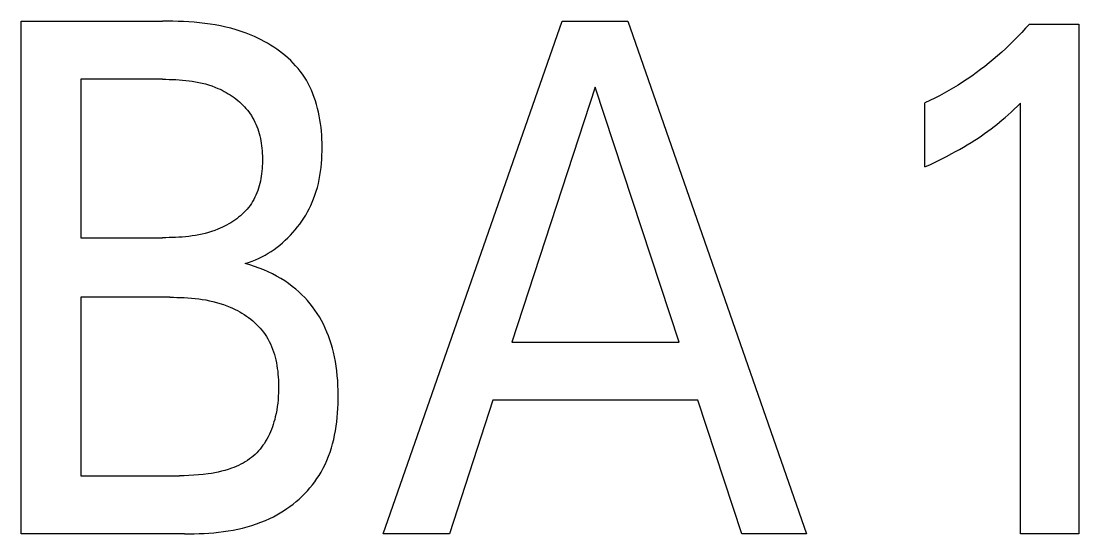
# Model space of a CAD drawing. Extents: x 0 to 420, y 0 to 297.
# Drawn here: x 165.321 to 168.827, y 202.627 to 204.327 of the extents above; entities that cross this region are included whole.
import ezdxf

# ---------------------------------------------------------------- set-up
doc = ezdxf.new("R2010")
doc.units = 0
doc.header["$LTSCALE"] = 23.1
doc.layers.add('10000_FRONT', color=7, linetype='CONTINUOUS')

msp = doc.modelspace()

# ---------------------------------------------------------------- linework, layer by layer
at = {"layer": '10000_FRONT', "color": 7, "linetype": 'CONTINUOUS'}
for p, q in [((165.3211, 202.627), (165.3211, 204.327)), ((165.3211, 204.327), (165.7891, 204.327)), ((165.8066, 204.3269), (165.7891, 204.327)), ((165.8242, 204.3266), (165.8066, 204.3269)), ((165.8418, 204.3261), (165.8242, 204.3266)), ((165.8594, 204.3254), (165.8418, 204.3261)), ((165.877, 204.3244), (165.8594, 204.3254)), ((165.8946, 204.3231), (165.877, 204.3244)), ((165.9122, 204.3215), (165.8946, 204.3231)), ((165.9297, 204.3195), (165.9122, 204.3215)), ((165.9472, 204.3172), (165.9297, 204.3195)), ((165.9646, 204.3144), (165.9472, 204.3172)), ((165.9819, 204.3111), (165.9646, 204.3144)), ((165.9991, 204.3074), (165.9819, 204.3111)), ((166.0162, 204.3032), (165.9991, 204.3074)), ((166.0332, 204.2984), (166.0162, 204.3032)), ((166.5213, 202.627), (167.1143, 204.327)), ((167.1143, 204.327), (167.3314, 204.327)), ((167.3314, 204.327), (167.9243, 202.627)), ((168.6627, 204.3173), (168.8266, 204.3173)), ((168.8266, 204.3173), (168.8266, 202.627)), ((166.05, 204.2931), (166.0332, 204.2984)), ((166.0667, 204.2872), (166.05, 204.2931)), ((166.0832, 204.2807), (166.0667, 204.2872)), ((166.0943, 204.2759), (166.0832, 204.2807)), ((166.1053, 204.2708), (166.0943, 204.2759)), ((166.1161, 204.2654), (166.1053, 204.2708)), ((166.1268, 204.2598), (166.1161, 204.2654)), ((166.1374, 204.2538), (166.1268, 204.2598)), ((166.1478, 204.2476), (166.1374, 204.2538)), ((166.158, 204.2411), (166.1478, 204.2476)), ((166.168, 204.2343), (166.158, 204.2411)), ((166.1778, 204.2272), (166.168, 204.2343)), ((166.1874, 204.2199), (166.1778, 204.2272)), ((166.1967, 204.2123), (166.1874, 204.2199)), ((166.2057, 204.2044), (166.1967, 204.2123)), ((166.2144, 204.1962), (166.2057, 204.2044)), ((166.2228, 204.1878), (166.2144, 204.1962)), ((166.2309, 204.1791), (166.2228, 204.1878)), ((166.2387, 204.1701), (166.2309, 204.1791)), ((166.2461, 204.1609), (166.2387, 204.1701)), ((166.2531, 204.1514), (166.2461, 204.1609)), ((165.5187, 204.1342), (165.5187, 203.6089)), ((165.7891, 204.1342), (165.5187, 204.1342)), ((165.7891, 204.1342), (165.8001, 204.1341)), ((165.8001, 204.1341), (165.8111, 204.134)), ((165.8111, 204.134), (165.8222, 204.1337)), ((165.8222, 204.1337), (165.8333, 204.1332)), ((165.8333, 204.1332), (165.8443, 204.1325)), ((165.8443, 204.1325), (165.8554, 204.1317)), ((165.8554, 204.1317), (165.8664, 204.1306)), ((165.8664, 204.1306), (165.8774, 204.1293)), ((165.8774, 204.1293), (165.8884, 204.1278)), ((165.8884, 204.1278), (165.8993, 204.126)), ((165.8993, 204.126), (165.9101, 204.1239)), ((166.2597, 204.1417), (166.2531, 204.1514)), ((166.2663, 204.1311), (166.2597, 204.1417)), ((166.2725, 204.1202), (166.2663, 204.1311)), ((165.9101, 204.1239), (165.9209, 204.1215)), ((165.9209, 204.1215), (165.9316, 204.1187)), ((165.9316, 204.1187), (165.9422, 204.1156)), ((165.9422, 204.1156), (165.9527, 204.1122)), ((165.9527, 204.1122), (165.9631, 204.1083)), ((165.9631, 204.1083), (165.9734, 204.1041)), ((165.9734, 204.1041), (165.9804, 204.1009)), ((165.9804, 204.1009), (165.9873, 204.0976)), ((165.9873, 204.0976), (165.9941, 204.0941)), ((165.9941, 204.0941), (166.0009, 204.0904)), ((166.0009, 204.0904), (166.0075, 204.0864)), ((166.2782, 204.109), (166.2725, 204.1202)), ((166.2834, 204.0977), (166.2782, 204.109)), ((166.2883, 204.0861), (166.2834, 204.0977)), ((167.2239, 204.1077), (166.9474, 203.2631)), ((167.5014, 203.2631), (167.2239, 204.1077)), ((166.0075, 204.0864), (166.014, 204.0824)), ((166.014, 204.0824), (166.0204, 204.0781)), ((166.0204, 204.0781), (166.0267, 204.0736)), ((166.0267, 204.0736), (166.0328, 204.069)), ((166.0328, 204.069), (166.0388, 204.0642)), ((166.0388, 204.0642), (166.0446, 204.0592)), ((166.0446, 204.0592), (166.0502, 204.0541)), ((166.0502, 204.0541), (166.0557, 204.0488)), ((166.2927, 204.0743), (166.2883, 204.0861)), ((166.2968, 204.0623), (166.2927, 204.0743)), ((166.3004, 204.0501), (166.2968, 204.0623)), ((168.3166, 203.8438), (168.3166, 204.0559)), ((168.633, 202.627), (168.633, 204.0547)), ((166.0557, 204.0488), (166.0609, 204.0434)), ((166.0609, 204.0434), (166.066, 204.0377)), ((166.066, 204.0377), (166.0709, 204.032)), ((166.0709, 204.032), (166.0755, 204.026)), ((166.0755, 204.026), (166.0799, 204.0199)), ((166.0799, 204.0199), (166.084, 204.0137)), ((166.3037, 204.0378), (166.3004, 204.0501)), ((166.3066, 204.0254), (166.3037, 204.0378)), ((166.3092, 204.0128), (166.3066, 204.0254)), ((166.084, 204.0137), (166.0883, 204.0068)), ((166.0883, 204.0068), (166.0922, 203.9997)), ((166.0922, 203.9997), (166.0958, 203.9925)), ((166.0958, 203.9925), (166.0992, 203.9851)), ((166.0992, 203.9851), (166.1023, 203.9776)), ((166.3114, 204.0001), (166.3092, 204.0128)), ((166.3133, 203.9874), (166.3114, 204.0001)), ((166.3149, 203.9746), (166.3133, 203.9874)), ((166.1023, 203.9776), (166.1051, 203.9699)), ((166.1051, 203.9699), (166.1077, 203.9622)), ((166.1077, 203.9622), (166.11, 203.9543)), ((166.11, 203.9543), (166.1121, 203.9463)), ((166.3162, 203.9617), (166.3149, 203.9746)), ((166.3172, 203.9488), (166.3162, 203.9617)), ((166.1121, 203.9463), (166.114, 203.9383)), ((166.114, 203.9383), (166.1156, 203.9301)), ((166.1156, 203.9301), (166.1169, 203.9219)), ((166.1169, 203.9219), (166.1181, 203.9136)), ((166.3179, 203.9359), (166.3172, 203.9488)), ((166.3184, 203.923), (166.3179, 203.9359)), ((166.3186, 203.9101), (166.3184, 203.923)), ((166.1181, 203.9136), (166.1191, 203.9053)), ((166.1191, 203.9053), (166.1198, 203.8969)), ((166.1198, 203.8969), (166.1204, 203.8885)), ((166.1204, 203.8885), (166.1207, 203.8801)), ((166.1207, 203.8801), (166.1209, 203.8716)), ((166.3175, 203.869), (166.3181, 203.8826)), ((166.3181, 203.8826), (166.3185, 203.8963)), ((166.3185, 203.8963), (166.3186, 203.9101)), ((166.1204, 203.8463), (166.1199, 203.8379)), ((166.1207, 203.8547), (166.1204, 203.8463)), ((166.1209, 203.8631), (166.1207, 203.8547)), ((166.1209, 203.8716), (166.1209, 203.8631)), ((166.3151, 203.8419), (166.3165, 203.8554)), ((166.3165, 203.8554), (166.3175, 203.869)), ((166.1171, 203.8129), (166.1157, 203.8047)), ((166.1182, 203.8212), (166.1171, 203.8129)), ((166.1191, 203.8295), (166.1182, 203.8212)), ((166.1199, 203.8379), (166.1191, 203.8295)), ((166.3089, 203.8019), (166.3114, 203.8151)), ((166.3114, 203.8151), (166.3134, 203.8284)), ((166.3134, 203.8284), (166.3151, 203.8419)), ((166.1103, 203.7806), (166.108, 203.7728)), ((166.1123, 203.7886), (166.1103, 203.7806)), ((166.1141, 203.7966), (166.1123, 203.7886)), ((166.1157, 203.8047), (166.1141, 203.7966)), ((166.299, 203.7629), (166.3028, 203.7757)), ((166.3028, 203.7757), (166.3061, 203.7888)), ((166.3061, 203.7888), (166.3089, 203.8019)), ((166.096, 203.7428), (166.0923, 203.7356)), ((166.0994, 203.7501), (166.096, 203.7428)), ((166.1025, 203.7575), (166.0994, 203.7501)), ((166.1054, 203.7651), (166.1025, 203.7575)), ((166.108, 203.7728), (166.1054, 203.7651)), ((166.2902, 203.7376), (166.2949, 203.7501)), ((166.2949, 203.7501), (166.299, 203.7629)), ((166.07, 203.7036), (166.0648, 203.6978)), ((166.075, 203.7095), (166.07, 203.7036)), ((166.0796, 203.7156), (166.075, 203.7095)), ((166.084, 203.7219), (166.0796, 203.7156)), ((166.0883, 203.7287), (166.084, 203.7219)), ((166.0923, 203.7356), (166.0883, 203.7287)), ((166.27, 203.6945), (166.2756, 203.705)), ((166.2756, 203.705), (166.2809, 203.7157)), ((166.2809, 203.7157), (166.2857, 203.7266)), ((166.2857, 203.7266), (166.2902, 203.7376)), ((166.0356, 203.6719), (166.0292, 203.6672)), ((166.0418, 203.6767), (166.0356, 203.6719)), ((166.0479, 203.6817), (166.0418, 203.6767)), ((166.0538, 203.6869), (166.0479, 203.6817)), ((166.0594, 203.6923), (166.0538, 203.6869)), ((166.0648, 203.6978), (166.0594, 203.6923)), ((166.2513, 203.6639), (166.2579, 203.6739)), ((166.2579, 203.6739), (166.2641, 203.6841)), ((166.2641, 203.6841), (166.27, 203.6945)), ((165.9734, 203.6371), (165.963, 203.6331)), ((165.9807, 203.6402), (165.9734, 203.6371)), ((165.9879, 203.6435), (165.9807, 203.6402)), ((165.9951, 203.647), (165.9879, 203.6435)), ((166.0021, 203.6506), (165.9951, 203.647)), ((166.0091, 203.6545), (166.0021, 203.6506)), ((166.0159, 203.6585), (166.0091, 203.6545)), ((166.0226, 203.6628), (166.0159, 203.6585)), ((166.0292, 203.6672), (166.0226, 203.6628)), ((166.2217, 203.6261), (166.2296, 203.6352)), ((166.2296, 203.6352), (166.2371, 203.6445)), ((166.2371, 203.6445), (166.2443, 203.6541)), ((166.2443, 203.6541), (166.2513, 203.6639)), ((165.5187, 203.6089), (165.7891, 203.6089)), ((165.8001, 203.609), (165.7891, 203.6089)), ((165.8111, 203.6091), (165.8001, 203.609)), ((165.8221, 203.6094), (165.8111, 203.6091)), ((165.8331, 203.6098), (165.8221, 203.6094)), ((165.8441, 203.6104), (165.8331, 203.6098)), ((165.8551, 203.6112), (165.8441, 203.6104)), ((165.8661, 203.6122), (165.8551, 203.6112)), ((165.8771, 203.6134), (165.8661, 203.6122)), ((165.888, 203.6148), (165.8771, 203.6134)), ((165.8989, 203.6165), (165.888, 203.6148)), ((165.9098, 203.6185), (165.8989, 203.6165)), ((165.9206, 203.6208), (165.9098, 203.6185)), ((165.9313, 203.6234), (165.9206, 203.6208)), ((165.942, 203.6263), (165.9313, 203.6234)), ((165.9525, 203.6295), (165.942, 203.6263)), ((165.963, 203.6331), (165.9525, 203.6295)), ((166.1877, 203.5924), (166.1966, 203.6004)), ((166.1966, 203.6004), (166.2052, 203.6086)), ((166.2052, 203.6086), (166.2136, 203.6172)), ((166.2136, 203.6172), (166.2217, 203.6261)), ((166.1396, 203.5572), (166.1497, 203.5636)), ((166.1497, 203.5636), (166.1596, 203.5703)), ((166.1596, 203.5703), (166.1692, 203.5774)), ((166.1692, 203.5774), (166.1786, 203.5847)), ((166.1786, 203.5847), (166.1877, 203.5924)), ((166.075, 203.527), (166.0862, 203.531)), ((166.0862, 203.531), (166.0973, 203.5355)), ((166.0973, 203.5355), (166.1082, 203.5403)), ((166.1082, 203.5403), (166.1189, 203.5456)), ((166.1189, 203.5456), (166.1294, 203.5512)), ((166.1294, 203.5512), (166.1396, 203.5572)), ((166.0636, 203.5234), (166.075, 203.527)), ((166.0793, 203.5188), (166.0636, 203.5234)), ((166.0949, 203.5138), (166.0793, 203.5188)), ((166.1103, 203.5082), (166.0949, 203.5138)), ((166.1255, 203.5021), (166.1103, 203.5082)), ((166.1398, 203.4957), (166.1255, 203.5021)), ((166.154, 203.4888), (166.1398, 203.4957)), ((166.1678, 203.4814), (166.154, 203.4888)), ((166.1814, 203.4736), (166.1678, 203.4814)), ((166.1945, 203.4654), (166.1814, 203.4736)), ((166.2072, 203.4567), (166.1945, 203.4654)), ((166.2195, 203.4475), (166.2072, 203.4567)), ((166.2315, 203.4378), (166.2195, 203.4475)), ((166.2416, 203.429), (166.2315, 203.4378)), ((166.2513, 203.4198), (166.2416, 203.429)), ((165.5187, 203.4113), (165.5187, 202.8197)), ((165.8137, 203.4113), (165.5187, 203.4113)), ((165.8137, 203.4113), (165.8256, 203.4113)), ((165.8256, 203.4113), (165.8376, 203.4111)), ((165.8376, 203.4111), (165.8496, 203.4107)), ((165.8496, 203.4107), (165.8616, 203.4102)), ((165.8616, 203.4102), (165.8736, 203.4095)), ((165.8736, 203.4095), (165.8856, 203.4086)), ((165.8856, 203.4086), (165.8976, 203.4074)), ((165.8976, 203.4074), (165.9095, 203.406)), ((165.9095, 203.406), (165.9214, 203.4044)), ((165.9214, 203.4044), (165.9333, 203.4024)), ((165.9333, 203.4024), (165.9451, 203.4001)), ((165.9451, 203.4001), (165.9568, 203.3975)), ((165.9568, 203.3975), (165.9684, 203.3945)), ((165.9684, 203.3945), (165.98, 203.3912)), ((165.98, 203.3912), (165.9914, 203.3875)), ((166.2608, 203.4103), (166.2513, 203.4198)), ((166.2698, 203.4004), (166.2608, 203.4103)), ((166.2785, 203.3902), (166.2698, 203.4004)), ((166.2869, 203.3797), (166.2785, 203.3902)), ((165.9914, 203.3875), (166.0027, 203.3834)), ((166.0027, 203.3834), (166.0139, 203.3788)), ((166.0139, 203.3788), (166.0219, 203.3752)), ((166.0219, 203.3752), (166.0299, 203.3714)), ((166.0299, 203.3714), (166.0377, 203.3674)), ((166.0377, 203.3674), (166.0454, 203.3631)), ((166.0454, 203.3631), (166.053, 203.3586)), ((166.053, 203.3586), (166.0604, 203.3539)), ((166.0604, 203.3539), (166.0677, 203.349)), ((166.2948, 203.3689), (166.2869, 203.3797)), ((166.3023, 203.3578), (166.2948, 203.3689)), ((166.3095, 203.3464), (166.3023, 203.3578)), ((166.0677, 203.349), (166.0749, 203.3439)), ((166.0749, 203.3439), (166.0818, 203.3385)), ((166.0818, 203.3385), (166.0886, 203.333)), ((166.0886, 203.333), (166.0951, 203.3272)), ((166.0951, 203.3272), (166.1015, 203.3212)), ((166.1015, 203.3212), (166.1076, 203.315)), ((166.3164, 203.3342), (166.3095, 203.3464)), ((166.323, 203.3218), (166.3164, 203.3342)), ((166.329, 203.3091), (166.323, 203.3218)), ((166.1076, 203.315), (166.1134, 203.3087)), ((166.1134, 203.3087), (166.119, 203.3021)), ((166.119, 203.3021), (166.1243, 203.2953)), ((166.1243, 203.2953), (166.1294, 203.2883)), ((166.1294, 203.2883), (166.1341, 203.2812)), ((166.3346, 203.2962), (166.329, 203.3091)), ((166.3398, 203.2831), (166.3346, 203.2962)), ((166.3445, 203.2699), (166.3398, 203.2831)), ((166.1341, 203.2812), (166.1389, 203.2732)), ((166.1389, 203.2732), (166.1433, 203.2651)), ((166.1433, 203.2651), (166.1473, 203.2568)), ((166.1473, 203.2568), (166.1511, 203.2482)), ((166.1511, 203.2482), (166.1545, 203.2396)), ((166.3489, 203.2566), (166.3445, 203.2699)), ((166.3527, 203.2431), (166.3489, 203.2566)), ((166.9474, 203.2631), (167.5014, 203.2631)), ((166.1545, 203.2396), (166.1576, 203.2307)), ((166.1576, 203.2307), (166.1603, 203.2218)), ((166.1603, 203.2218), (166.1628, 203.2127)), ((166.3562, 203.2295), (166.3527, 203.2431)), ((166.3597, 203.214), (166.3562, 203.2295)), ((166.3627, 203.1984), (166.3597, 203.214)), ((166.1628, 203.2127), (166.165, 203.2035)), ((166.165, 203.2035), (166.167, 203.1942)), ((166.167, 203.1942), (166.1687, 203.1849)), ((166.1687, 203.1849), (166.1701, 203.1755)), ((166.3652, 203.1828), (166.3627, 203.1984)), ((166.3673, 203.167), (166.3652, 203.1828)), ((166.1701, 203.1755), (166.1713, 203.166)), ((166.1713, 203.166), (166.1723, 203.1565)), ((166.1723, 203.1565), (166.173, 203.147)), ((166.173, 203.147), (166.1736, 203.1375)), ((166.3689, 203.1512), (166.3673, 203.167)), ((166.3702, 203.1353), (166.3689, 203.1512)), ((166.1736, 203.1375), (166.174, 203.128)), ((166.174, 203.128), (166.1742, 203.1185)), ((166.1742, 203.1185), (166.1742, 203.1068)), ((166.3711, 203.1193), (166.3702, 203.1353)), ((166.3716, 203.1033), (166.3711, 203.1193)), ((166.1733, 203.0835), (166.1725, 203.0719)), ((166.1739, 203.0951), (166.1733, 203.0835)), ((166.1742, 203.1068), (166.1739, 203.0951)), ((166.3718, 203.0872), (166.3716, 203.1033)), ((166.3717, 203.0724), (166.3718, 203.0872)), ((166.1681, 203.0376), (166.166, 203.0262)), ((166.1699, 203.049), (166.1681, 203.0376)), ((166.1713, 203.0604), (166.1699, 203.049)), ((166.1725, 203.0719), (166.1713, 203.0604)), ((166.3699, 203.028), (166.3708, 203.0428)), ((166.3708, 203.0428), (166.3714, 203.0576)), ((166.3714, 203.0576), (166.3717, 203.0724)), ((166.8839, 203.0703), (166.7405, 202.627)), ((167.5639, 203.0703), (166.8839, 203.0703)), ((167.7093, 202.627), (167.5639, 203.0703)), ((166.1614, 203.0064), (166.159, 202.998)), ((166.1635, 203.0149), (166.1614, 203.0064)), ((166.166, 203.0262), (166.1635, 203.0149)), ((166.3671, 202.9984), (166.3686, 203.0132)), ((166.3686, 203.0132), (166.3699, 203.028)), ((166.1506, 202.9731), (166.1473, 202.965)), ((166.1537, 202.9813), (166.1506, 202.9731)), ((166.1565, 202.9896), (166.1537, 202.9813)), ((166.159, 202.998), (166.1565, 202.9896)), ((166.3601, 202.9545), (166.3628, 202.9691)), ((166.3628, 202.9691), (166.3651, 202.9837)), ((166.3651, 202.9837), (166.3671, 202.9984)), ((166.1314, 202.9338), (166.1271, 202.9271)), ((166.1358, 202.9414), (166.1314, 202.9338)), ((166.1399, 202.9491), (166.1358, 202.9414)), ((166.1438, 202.957), (166.1399, 202.9491)), ((166.1473, 202.965), (166.1438, 202.957)), ((166.3535, 202.9259), (166.357, 202.9401)), ((166.357, 202.9401), (166.3601, 202.9545)), ((166.1075, 202.9018), (166.102, 202.896)), ((166.1127, 202.9079), (166.1075, 202.9018)), ((166.1177, 202.9141), (166.1127, 202.9079)), ((166.1225, 202.9205), (166.1177, 202.9141)), ((166.1271, 202.9271), (166.1225, 202.9205)), ((166.3401, 202.8841), (166.345, 202.8978)), ((166.345, 202.8978), (166.3495, 202.9118)), ((166.3495, 202.9118), (166.3535, 202.9259)), ((166.0638, 202.8658), (166.0565, 202.8616)), ((166.071, 202.8703), (166.0638, 202.8658)), ((166.0779, 202.8752), (166.071, 202.8703)), ((166.0842, 202.88), (166.0779, 202.8752)), ((166.0904, 202.8851), (166.0842, 202.88)), ((166.0963, 202.8904), (166.0904, 202.8851)), ((166.102, 202.896), (166.0963, 202.8904)), ((166.3288, 202.8573), (166.3347, 202.8706)), ((166.3347, 202.8706), (166.3401, 202.8841)), ((165.9517, 202.8276), (165.9404, 202.8259)), ((165.9629, 202.8296), (165.9517, 202.8276)), ((165.9741, 202.8319), (165.9629, 202.8296)), ((165.9852, 202.8345), (165.9741, 202.8319)), ((165.9962, 202.8374), (165.9852, 202.8345)), ((166.0071, 202.8407), (165.9962, 202.8374)), ((166.0179, 202.8444), (166.0071, 202.8407)), ((166.0259, 202.8473), (166.0179, 202.8444)), ((166.0337, 202.8505), (166.0259, 202.8473)), ((166.0414, 202.854), (166.0337, 202.8505)), ((166.0491, 202.8576), (166.0414, 202.854)), ((166.0565, 202.8616), (166.0491, 202.8576)), ((166.3087, 202.8206), (166.3153, 202.8315)), ((166.3153, 202.8315), (166.3223, 202.8443)), ((166.3223, 202.8443), (166.3288, 202.8573)), ((165.5187, 202.8197), (165.8454, 202.8197)), ((165.8613, 202.8199), (165.8454, 202.8197)), ((165.8772, 202.8203), (165.8613, 202.8199)), ((165.893, 202.8211), (165.8772, 202.8203)), ((165.9089, 202.8223), (165.893, 202.8211)), ((165.9247, 202.8239), (165.9089, 202.8223)), ((165.9404, 202.8259), (165.9247, 202.8239)), ((166.2864, 202.7894), (166.2942, 202.7995)), ((166.2942, 202.7995), (166.3016, 202.81)), ((166.3016, 202.81), (166.3087, 202.8206)), ((166.2516, 202.7513), (166.2608, 202.7604)), ((166.2608, 202.7604), (166.2697, 202.7698)), ((166.2697, 202.7698), (166.2782, 202.7794)), ((166.2782, 202.7794), (166.2864, 202.7894)), ((166.212, 202.718), (166.2223, 202.7259)), ((166.2223, 202.7259), (166.2324, 202.734)), ((166.2324, 202.734), (166.2421, 202.7425)), ((166.2421, 202.7425), (166.2516, 202.7513)), ((166.1571, 202.6839), (166.1685, 202.69)), ((166.1685, 202.69), (166.1797, 202.6965)), ((166.1797, 202.6965), (166.1906, 202.7033)), ((166.1906, 202.7033), (166.2014, 202.7105)), ((166.2014, 202.7105), (166.212, 202.718)), ((166.0703, 202.6503), (166.0857, 202.6548)), ((166.0857, 202.6548), (166.101, 202.6598)), ((166.101, 202.6598), (166.116, 202.6653)), ((166.116, 202.6653), (166.1309, 202.6714)), ((166.1309, 202.6714), (166.1456, 202.6781)), ((166.1456, 202.6781), (166.1571, 202.6839)), ((165.8628, 202.627), (165.3211, 202.627)), ((165.8628, 202.627), (165.8788, 202.6271)), ((165.8788, 202.6271), (165.8949, 202.6273)), ((165.8949, 202.6273), (165.911, 202.6279)), ((165.911, 202.6279), (165.9271, 202.6286)), ((165.9271, 202.6286), (165.9432, 202.6296)), ((165.9432, 202.6296), (165.9593, 202.6309)), ((165.9593, 202.6309), (165.9754, 202.6326)), ((165.9754, 202.6326), (165.9914, 202.6345)), ((165.9914, 202.6345), (166.0074, 202.6368)), ((166.0074, 202.6368), (166.0233, 202.6396)), ((166.0233, 202.6396), (166.0391, 202.6427)), ((166.0391, 202.6427), (166.0547, 202.6462)), ((166.0547, 202.6462), (166.0703, 202.6503)), ((166.7405, 202.627), (166.5213, 202.627)), ((167.9243, 202.627), (167.7093, 202.627)), ((168.8266, 202.627), (168.633, 202.627))]:
    msp.add_line(p, q, dxfattribs=at)
for points in [[(168.6627, 204.3173), (168.6503, 204.3034), (168.6376, 204.2896), (168.6247, 204.2761), (168.6116, 204.2627), (168.5983, 204.2496), (168.5847, 204.2368), (168.5709, 204.2241), (168.5569, 204.2117), (168.5431, 204.2), (168.5292, 204.1884), (168.5151, 204.1771), (168.5007, 204.1661), (168.4862, 204.1553), (168.4715, 204.1448), (168.4566, 204.1346), (168.4415, 204.1246), (168.4265, 204.115), (168.4113, 204.1057), (168.3959, 204.0967), (168.3803, 204.0879), (168.3646, 204.0795), (168.3488, 204.0713), (168.3328, 204.0634), (168.3166, 204.0559)], [(168.3166, 203.8438), (168.3345, 203.8522), (168.3523, 203.8608), (168.3701, 203.8695), (168.3878, 203.8784), (168.4053, 203.8876), (168.4183, 203.8946), (168.4312, 203.9018), (168.444, 203.9091), (168.4567, 203.9166), (168.4693, 203.9243), (168.4818, 203.9322), (168.4928, 203.9394), (168.5036, 203.9467), (168.5144, 203.9542), (168.525, 203.9618), (168.5356, 203.9696), (168.546, 203.9776), (168.5551, 203.9848), (168.5641, 203.9921), (168.5729, 203.9995), (168.5827, 204.008), (168.5924, 204.0165), (168.602, 204.0252), (168.6124, 204.035), (168.6228, 204.0448), (168.633, 204.0547)]]:
    msp.add_lwpolyline(points, dxfattribs=at)

doc.saveas('drawing.dxf')
